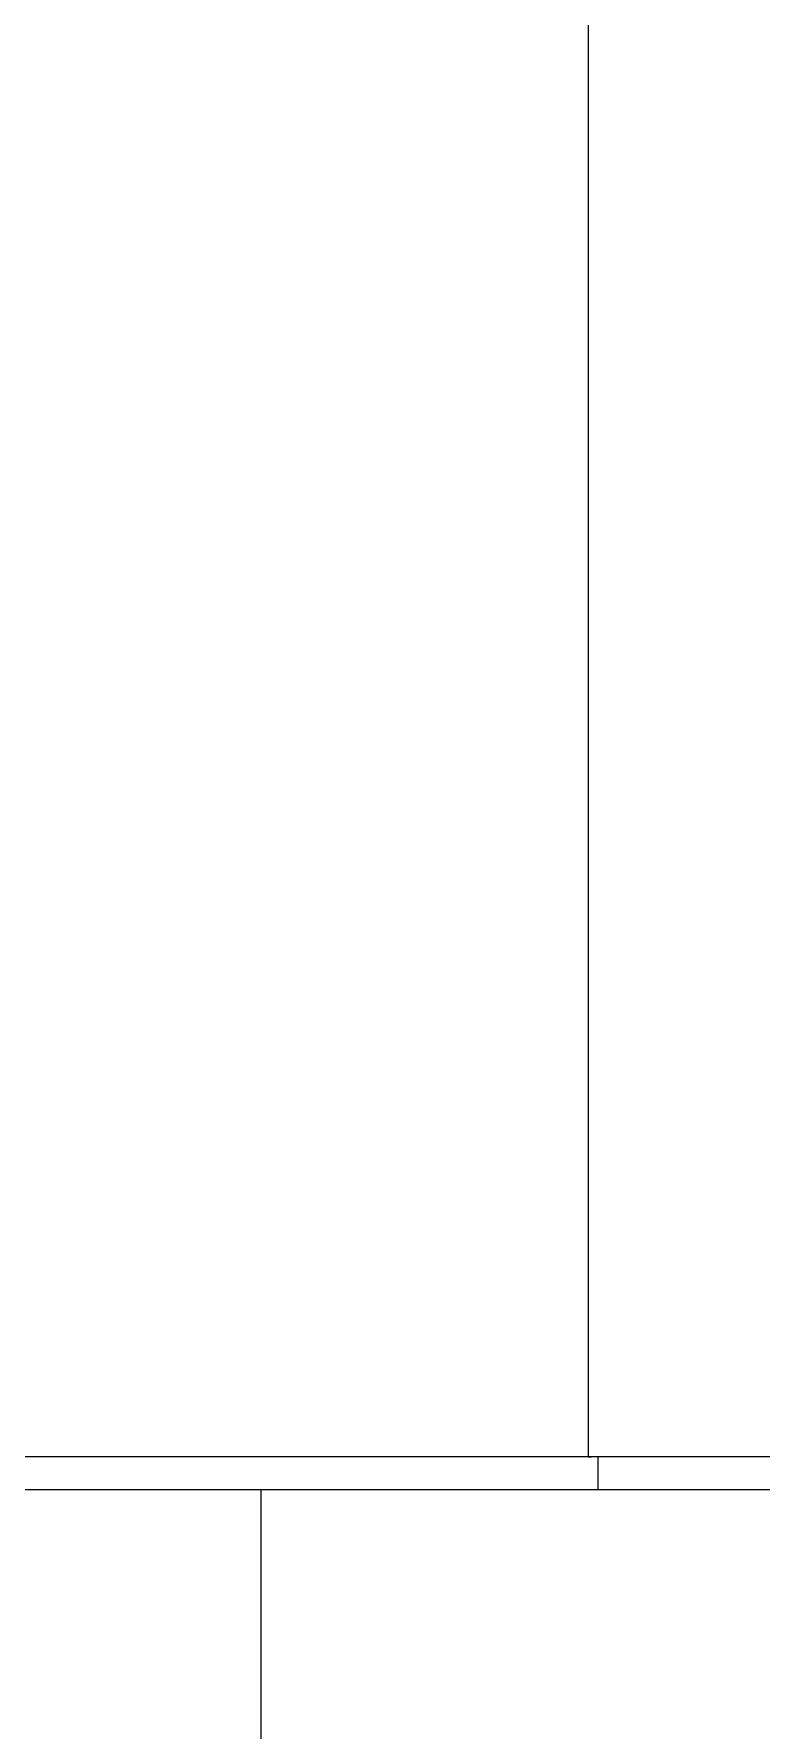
# Model space of a CAD drawing. Header units: millimetres. Extents: x 652937 to 1670132, y 1473552 to 2851037.
# Drawn here: x 818341 to 818563, y 1514547 to 1515065 of the extents above; entities that cross this region are included whole.
import ezdxf

# ---------------------------------------------------------------- set-up
doc = ezdxf.new("R2010")
doc.units = ezdxf.units.MM
doc.layers.add('000 - 0_HIDE_OBJ_FRAMING_DEF_SUB_1', color=1, linetype='Continuous')

# ---------------------------------------------------------------- blocks, each defined once
blk = doc.blocks.new('Enrance Curtain Wall Panel Edge 4_3000 - Enrance Curtain Wall Panel Edge 4_3000-V17-ENT 3 ELE-4 Sheet')
at = {"layer": '000 - 0_HIDE_OBJ_FRAMING_DEF_SUB_1', "lineweight": 9}
for p, q in [((177788.47, 104050), (177788.47, 102560)), ((177791.47, 102560), (177791.47, 102550))]:
    blk.add_line(p, q, dxfattribs=at)
at = {"layer": '000 - 0_HIDE_OBJ_FRAMING_DEF_SUB_1'}
for p, q in [((177788.47, 102560), (177789.46, 102560)), ((177852.78, 102560), (177788.47, 102560))]:
    blk.add_line(p, q, dxfattribs=at)
blk = doc.blocks.new('Enrance Curtain Wall Column Corner 400x600 - Enrance Curtain Wall Column Corner 400x600-17621356-ENT 3 ELE-4 Sheet')
at = {"layer": '000 - 0_HIDE_OBJ_FRAMING_DEF_SUB_1'}
blk.add_line((177789.68, 102560), (177563.47, 102560), dxfattribs=at)
blk = doc.blocks.new('C-1-PP18-AR-2341-02-C_20260414-001432_PP18_ENT3_EX_ELE4')
blk.add_wipeout([(11126.33, 102550), (11126.33, 103400), (9826.33, 103400), (9826.33, 102550), (9476.33, 102550), (9476.33, 105550), (-7090, 105550), (-7090, 101150), (20260.03, 101150), (20260.03, 102550)])
at = {"layer": '000 - 0_HIDE_OBJ_FRAMING_DEF_SUB_1'}
blk.add_line((-7040, 102550), (9626.33, 102550), dxfattribs=at)
at = {"layer": '000 - 0_HIDE_OBJ_FRAMING_DEF_SUB_1', "lineweight": 9}
blk.add_line((-4260, 102410), (-4260, 102550), dxfattribs=at)
at = {"layer": '000 - 0_HIDE_OBJ_FRAMING_DEF_SUB_1'}
for name in ['Enrance Curtain Wall Column Corner 400x600 - Enrance Curtain Wall Column Corner 400x600-17621356-ENT 3 ELE-4 Sheet', 'Enrance Curtain Wall Panel Edge 4_3000 - Enrance Curtain Wall Panel Edge 4_3000-V17-ENT 3 ELE-4 Sheet']:
    blk.add_blockref(name, (-181948.47, 0), dxfattribs=at)

msp = doc.modelspace()

# ---------------------------------------------------------------- block references
msp.add_blockref('C-1-PP18-AR-2341-02-C_20260414-001432_PP18_ENT3_EX_ELE4', (822670.5264, 1412070.4203))

doc.saveas('drawing.dxf')
